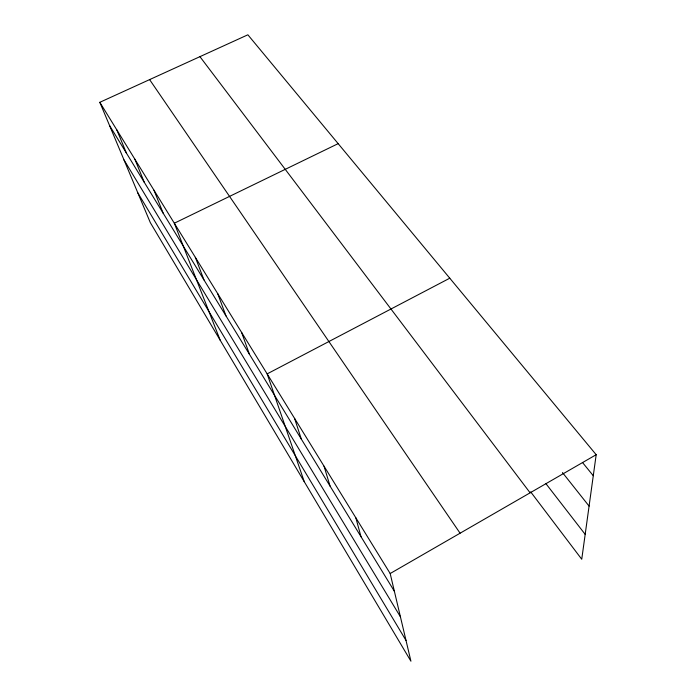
<?xml version="1.0" encoding="UTF-8"?>
<svg xmlns="http://www.w3.org/2000/svg" width="696" height="696" viewBox="0 0 696 696"><rect width="100%" height="100%" fill="white"/><g stroke="black" fill="none" stroke-linecap="round" stroke-linejoin="round"><path stroke-width="1.04" d="M99.815 102.312L390.178 573.53L410.927 661.2L150.327 222.642L99.815 102.312L247.872 34.8L596.185 454.705L581.743 559.253L530.657 491.855M390.178 573.53L596.185 454.705M449.773 278.2L267.16 373.882L304.248 481.667M338.152 143.646L174.322 223.216L220.162 340.17M582.439 462.422L593.279 475.733M562.481 472.567L589.086 506.114M545.873 483.59L585.179 534.371M199.935 56.654L530.108 492.82M149.605 79.605L460.091 533.206M109.559 125.532L394.371 591.261M124.001 159.923L400.418 616.795M137.825 192.862L406.02 640.451M116.832 129.917L126.437 153.12M134.85 159.166L144.281 182.309M153.981 190.217L163.195 213.237M195.324 257.311L203.98 279.923M217.7 293.625L226 315.932M241.599 332.401L249.464 354.299M294.573 418.374L301.325 439.106M324.04 466.198L330.087 486.139M355.821 517.772L361.015 536.72"/></g></svg>
